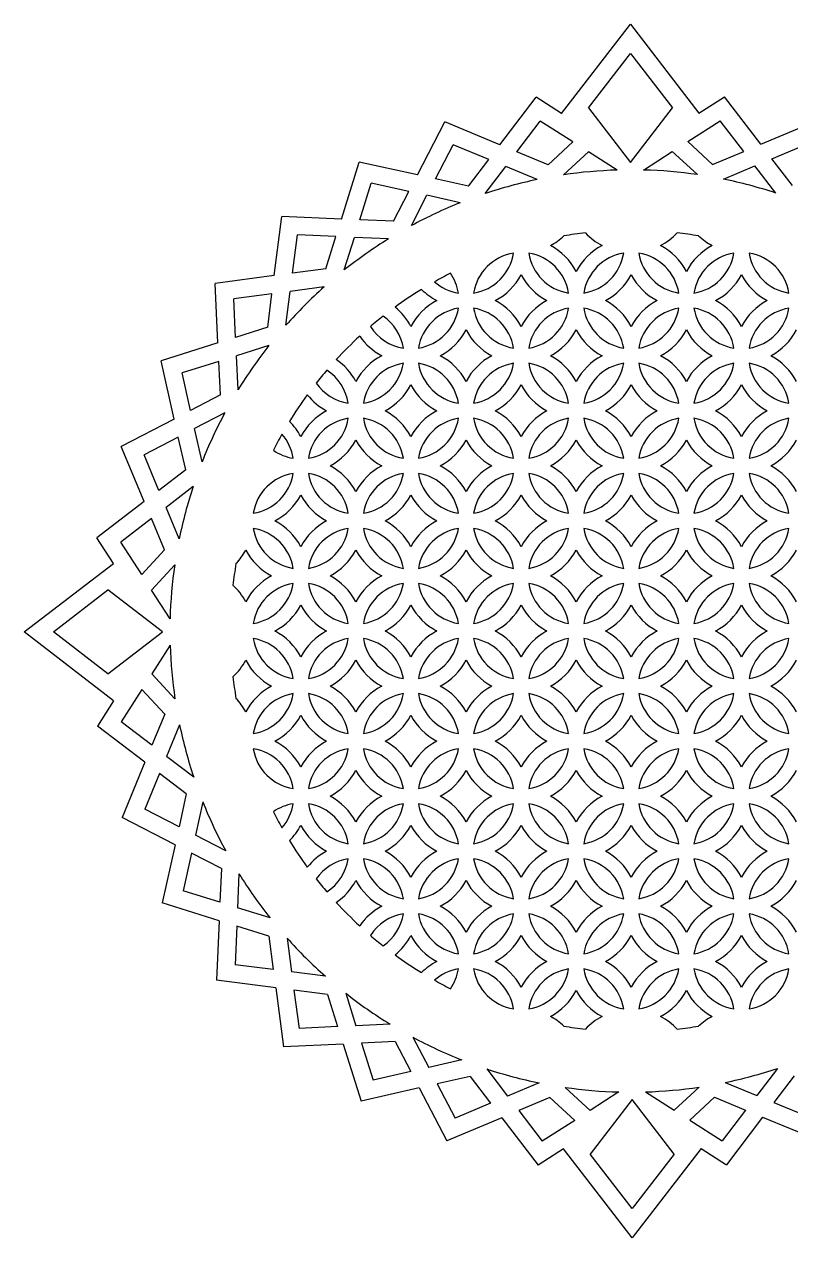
# Model space of a CAD drawing. Extents: x -1001 to -400, y -393 to -130.
# Drawn here: x -693.4 to -607.4, y -269.4 to -133.2 of the extents above; entities that cross this region are included whole.
import ezdxf

# ---------------------------------------------------------------- set-up
doc = ezdxf.new("R2010")
doc.units = 0
doc.layers.get('0').update_dxf_attribs({"linetype": 'CONTINUOUS'})

msp = doc.modelspace()

# ---------------------------------------------------------------- linework, layer by layer
for p, q in [((-633.141901, -143.211841), (-625.42027, -133.187622)), ((-625.42027, -133.187622), (-617.720813, -143.183055)), ((-630.132804, -142.582823), (-625.42027, -136.465013)), ((-625.42027, -136.465013), (-620.707737, -142.582823)), ((-640.057932, -146.717792), (-636.00225, -141.390041)), ((-633.141901, -143.211841), (-636.00225, -141.390041)), ((-617.720813, -143.183055), (-614.865027, -141.348247)), ((-610.788308, -146.659917), (-614.865027, -141.348247)), ((-630.132804, -142.582823), (-625.42027, -148.700633)), ((-625.42027, -148.700633), (-620.707737, -142.582823)), ((-649.313224, -150.107182), (-646.24431, -144.15611)), ((-640.057932, -146.717792), (-646.24431, -144.15611)), ((-638.146803, -147.509161), (-635.525099, -144.065157)), ((-631.874361, -146.390368), (-635.525099, -144.065157)), ((-618.97311, -146.364858), (-615.331595, -144.025229)), ((-612.696293, -147.458838), (-615.331595, -144.025229)), ((-610.788308, -146.659917), (-604.612108, -144.073791)), ((-647.293709, -150.554664), (-645.309879, -146.707729)), ((-641.310836, -148.36367), (-645.309879, -146.707729)), ((-634.652738, -148.955999), (-631.874361, -146.390368)), ((-616.18461, -148.919482), (-618.97311, -146.364858)), ((-609.528906, -148.300828), (-605.536441, -146.629085)), ((-643.601485, -151.372784), (-641.310836, -148.36367)), ((-634.652738, -148.955999), (-638.146803, -147.509161)), ((-632.939363, -150.096113), (-630.129686, -147.501578)), ((-626.904009, -149.556061), (-630.129686, -147.501578)), ((-623.930906, -149.550182), (-620.713377, -147.482959)), ((-617.893463, -150.066363), (-620.713377, -147.482959)), ((-616.18461, -148.919482), (-612.696293, -147.458838)), ((-607.226375, -151.300859), (-609.528906, -148.300828)), ((-657.839344, -155.052245), (-655.850448, -148.658671)), ((-649.313224, -150.107182), (-655.850448, -148.658671)), ((-641.716162, -152.198053), (-639.399706, -149.155039)), ((-635.866277, -150.618177), (-639.399706, -149.155039)), ((-614.964507, -150.576847), (-611.436891, -149.099748)), ((-609.10842, -152.133577), (-611.436891, -149.099748)), ((-655.772806, -155.142243), (-654.487129, -151.009263)), ((-650.261289, -151.94562), (-654.487129, -151.009263)), ((-643.601485, -151.372784), (-647.293709, -150.554664)), ((-651.994611, -155.306785), (-650.261289, -151.94562)), ((-649.994623, -155.792134), (-648.241774, -152.393102)), ((-644.507955, -153.220438), (-648.241774, -152.393102)), ((-665.377233, -161.402726), (-664.528785, -154.760916)), ((-657.839344, -155.052245), (-664.528785, -154.760916)), ((-651.994611, -155.306785), (-655.772806, -155.142243)), ((-663.326462, -161.132506), (-662.778002, -156.83906)), ((-658.453765, -157.027382), (-662.778002, -156.83906)), ((-659.577094, -160.638472), (-658.453765, -157.027382)), ((-657.523211, -160.769153), (-656.387227, -157.117381)), ((-652.566467, -157.283777), (-656.387227, -157.117381)), ((-659.577094, -160.638472), (-663.326462, -161.132506)), ((-665.377233, -161.402726), (-672.015635, -162.277432)), ((-671.697856, -168.965669), (-672.015635, -162.277432)), ((-665.639341, -163.454549), (-669.930584, -164.019984)), ((-666.118545, -167.205843), (-665.639341, -163.454549)), ((-664.073172, -166.977885), (-663.58857, -163.18433)), ((-659.796962, -162.68473), (-663.58857, -163.18433)), ((-669.725163, -168.343442), (-669.930584, -164.019984)), ((-666.118545, -167.205843), (-669.725163, -168.343442)), ((-671.697856, -168.965669), (-678.083513, -170.979833)), ((-665.979743, -169.259193), (-669.626993, -170.409609)), ((-676.609162, -177.511279), (-678.083513, -170.979833)), ((-671.599685, -171.031835), (-675.727549, -172.333846)), ((-671.420204, -174.809351), (-671.599685, -171.031835)), ((-669.44549, -174.229681), (-669.626993, -170.409609)), ((-674.774488, -176.555951), (-675.727549, -172.333846)), ((-671.420204, -174.809351), (-674.774488, -176.555951)), ((-670.92695, -176.807404), (-674.319023, -178.573681)), ((-676.609162, -177.511279), (-682.548051, -180.603702)), ((-676.153697, -179.529009), (-679.992757, -181.528035)), ((-675.320983, -183.217969), (-676.153697, -179.529009)), ((-673.476928, -182.3042), (-674.319023, -178.573681)), ((-679.961925, -186.779901), (-682.548051, -180.603702)), ((-678.321014, -185.520499), (-679.992757, -181.528035)), ((-675.320983, -183.217969), (-678.321014, -185.520499)), ((-674.488265, -185.100014), (-677.522094, -187.428484)), ((-679.961925, -186.779901), (-685.273595, -190.85662)), ((-676.044995, -190.9561), (-677.522094, -187.428484)), ((-679.163005, -188.687887), (-682.596613, -191.323189)), ((-677.70236, -192.176204), (-679.163005, -188.687887)), ((-683.438787, -193.712407), (-685.273595, -190.85662)), ((-680.256984, -194.964703), (-682.596613, -191.323189)), ((-677.70236, -192.176204), (-680.256984, -194.964703)), ((-693.43422, -201.411864), (-683.438787, -193.712407)), ((-676.555479, -193.885056), (-679.138883, -196.704971)), ((-690.15683, -201.411864), (-684.03902, -196.69933)), ((-677.92121, -201.411864), (-684.03902, -196.69933)), ((-677.07166, -199.922499), (-679.138883, -196.704971)), ((-683.410001, -209.133495), (-693.43422, -201.411864)), ((-684.03902, -206.124397), (-690.15683, -201.411864)), ((-684.03902, -206.124397), (-677.92121, -201.411864)), ((-677.065781, -202.895602), (-679.120264, -206.121279)), ((-676.525729, -208.930957), (-679.120264, -206.121279)), ((-680.231474, -207.865955), (-682.556685, -211.516692)), ((-677.665843, -210.644331), (-680.231474, -207.865955)), ((-683.410001, -209.133495), (-685.231801, -211.993843)), ((-677.665843, -210.644331), (-679.112681, -214.138396)), ((-679.90405, -216.049526), (-685.231801, -211.993843)), ((-679.112681, -214.138396), (-682.556685, -211.516692)), ((-676.003665, -211.857871), (-677.466803, -215.3913)), ((-679.90405, -216.049526), (-682.465732, -222.235903)), ((-674.42379, -217.707755), (-677.466803, -215.3913)), ((-678.258172, -217.302429), (-679.914113, -221.301473)), ((-675.249059, -219.593079), (-678.258172, -217.302429)), ((-675.249059, -219.593079), (-676.067178, -223.285302)), ((-673.401404, -220.499548), (-674.22874, -224.233368)), ((-676.067178, -223.285302), (-679.914113, -221.301473)), ((-676.51466, -225.304817), (-682.465732, -222.235903)), ((-670.829708, -225.986217), (-674.22874, -224.233368)), ((-676.51466, -225.304817), (-677.963171, -231.842041)), ((-674.676222, -226.252882), (-675.612579, -230.478722)), ((-671.315057, -227.986205), (-674.676222, -226.252882)), ((-671.315057, -227.986205), (-671.479599, -231.7644)), ((-669.338065, -228.558061), (-669.504461, -232.37882)), ((-671.479599, -231.7644), (-675.612579, -230.478722)), ((-671.569598, -233.830938), (-677.963171, -231.842041)), ((-665.852689, -233.514805), (-669.504461, -232.37882)), ((-671.569598, -233.830938), (-671.860926, -240.520378)), ((-669.59446, -234.445359), (-669.782783, -238.769595)), ((-665.98337, -235.568688), (-669.59446, -234.445359)), ((-665.98337, -235.568688), (-665.489336, -239.318056)), ((-663.937112, -235.788555), (-663.437512, -239.580163)), ((-665.489336, -239.318056), (-669.782783, -238.769595)), ((-659.643957, -240.064766), (-663.437512, -239.580163)), ((-665.219117, -241.368827), (-671.860926, -240.520378)), ((-665.219117, -241.368827), (-664.34441, -248.007228)), ((-663.167293, -241.630934), (-662.601859, -245.922178)), ((-659.415999, -242.110138), (-663.167293, -241.630934)), ((-659.415999, -242.110138), (-658.2784, -245.716757)), ((-657.362649, -241.971336), (-656.212233, -245.618587)), ((-658.2784, -245.716757), (-662.601859, -245.922178)), ((-652.392161, -245.437083), (-656.212233, -245.618587)), ((-657.656173, -247.689449), (-664.34441, -248.007228)), ((-657.656173, -247.689449), (-655.642009, -254.075107)), ((-651.812491, -247.411797), (-655.590007, -247.591279)), ((-655.590007, -247.591279), (-654.287996, -251.719142)), ((-651.812491, -247.411797), (-650.065891, -250.766081)), ((-649.814438, -246.918544), (-648.048161, -250.310617)), ((-644.317642, -249.468522), (-648.048161, -250.310617)), ((-641.521828, -250.479859), (-639.193358, -253.513688)), ((-608.914087, -250.415383), (-611.230542, -253.458397)), ((-650.065891, -250.766081), (-654.287996, -251.719142)), ((-643.403873, -251.312577), (-647.092833, -252.145291)), ((-643.403873, -251.312577), (-641.101343, -254.312608)), ((-635.665742, -252.036588), (-639.193358, -253.513688)), ((-614.763971, -251.995259), (-611.230542, -253.458397)), ((-607.028763, -251.240652), (-609.319413, -254.249766)), ((-649.110563, -252.600755), (-655.642009, -254.075107)), ((-649.110563, -252.600755), (-646.018141, -258.539645)), ((-647.092833, -252.145291), (-645.093807, -255.984351)), ((-632.736786, -252.547073), (-629.916871, -255.130476)), ((-626.699343, -253.063253), (-629.916871, -255.130476)), ((-623.72624, -253.057375), (-620.500563, -255.111858)), ((-617.690886, -252.517322), (-620.500563, -255.111858)), ((-641.101343, -254.312608), (-645.093807, -255.984351)), ((-634.445638, -253.693954), (-637.933956, -255.154598)), ((-634.445638, -253.693954), (-631.657139, -256.248577)), ((-625.209978, -253.912803), (-629.922512, -260.030613)), ((-620.497445, -260.030613), (-625.209978, -253.912803)), ((-615.977511, -253.657437), (-618.755887, -256.223068)), ((-615.977511, -253.657437), (-612.483446, -255.104275)), ((-609.319413, -254.249766), (-605.32037, -255.905707)), ((-639.841941, -255.953518), (-646.018141, -258.539645)), ((-639.841941, -255.953518), (-635.765222, -261.265189)), ((-637.933956, -255.154598), (-635.298653, -258.588207)), ((-612.483446, -255.104275), (-615.10515, -258.548278)), ((-610.572316, -255.895643), (-614.627999, -261.223395)), ((-610.572316, -255.895643), (-604.385939, -258.457326)), ((-631.657139, -256.248577), (-635.298653, -258.588207)), ((-618.755887, -256.223068), (-615.10515, -258.548278)), ((-632.909435, -259.430381), (-635.765222, -261.265189)), ((-625.209978, -269.425814), (-632.909435, -259.430381)), ((-625.209978, -266.148423), (-629.922512, -260.030613)), ((-617.488348, -259.401595), (-625.209978, -269.425814)), ((-620.497445, -260.030613), (-625.209978, -266.148423)), ((-617.488348, -259.401595), (-614.627999, -261.223395))]:
    msp.add_line(p, q)
for centre, radius, start, end in [((-625.315124, -201.306718), 51.775043, 91.758582, 98.468), ((-625.315124, -201.306718), 51.775043, 81.758582, 88.468), ((-625.315124, -201.306718), 51.775043, 101.758582, 108.468), ((-625.315124, -201.306718), 51.775043, 71.758582, 78.468), ((-625.315124, -201.306718), 51.775043, 111.758582, 118.468), ((-625.315124, -201.306718), 45, 96.562595, 99.674116), ((-625.315124, -151.852926), 7, 222.717073, 242.019025), ((-625.315124, -151.852926), 7, 297.980975, 317.282927), ((-625.315124, -201.306718), 45, 80.325884, 83.437405), ((-625.315124, -201.306718), 51.775043, 121.758582, 128.468), ((-637.678572, -151.852926), 7, 297.980975, 313.308284), ((-637.678572, -164.216374), 7, 27.980975, 62.019025), ((-625.315124, -164.216374), 7, 117.980975, 152.019025), ((-625.315124, -164.216374), 7, 27.980975, 62.019025), ((-612.951676, -164.216374), 7, 117.980975, 152.019025), ((-612.951676, -151.852926), 7, 226.691716, 242.019025), ((-637.678572, -164.216374), 5.4, 99.044199, 170.955801), ((-643.860296, -158.03465), 5.4, 279.044199, 350.955801), ((-631.496848, -158.03465), 5.4, 189.044199, 260.955801), ((-637.678572, -164.216374), 5.4, 9.044199, 80.955801), ((-631.496848, -158.03465), 5.4, 279.044199, 350.955801), ((-625.315124, -164.216374), 5.4, 99.044199, 170.955801), ((-625.315124, -164.216374), 5.4, 9.044199, 80.955801), ((-619.1334, -158.03465), 5.4, 189.044199, 260.955801), ((-612.951676, -164.216374), 5.4, 99.044199, 170.955801), ((-619.1334, -158.03465), 5.4, 279.044199, 350.955801), ((-606.769952, -158.03465), 5.4, 189.044199, 260.955801), ((-612.951676, -164.216374), 5.4, 9.044199, 80.955801), ((-625.315124, -201.306718), 45, 116.799103, 119.405672), ((-643.860296, -158.03465), 5.4, 228.906314, 260.955801), ((-650.04202, -164.216374), 5.4, 9.044199, 34.728735), ((-643.860296, -158.03465), 7, 297.980975, 332.019025), ((-631.496848, -158.03465), 7, 207.980975, 242.019025), ((-631.496848, -158.03465), 7, 297.980975, 332.019025), ((-619.1334, -158.03465), 7, 207.980975, 242.019025), ((-619.1334, -158.03465), 7, 297.980975, 332.019025), ((-606.769952, -158.03465), 7, 207.980975, 242.019025), ((-625.315124, -201.306718), 51.775043, 131.758582, 138.468), ((-625.315124, -201.306718), 45, 121.526588, 126.102514), ((-643.860296, -158.03465), 7, 224.589702, 242.019025), ((-643.860296, -170.398098), 7, 117.980975, 152.019025), ((-643.860296, -170.398098), 7, 27.980975, 62.019025), ((-631.496848, -170.398098), 7, 117.980975, 152.019025), ((-631.496848, -170.398098), 7, 27.980975, 62.019025), ((-619.1334, -170.398098), 7, 117.980975, 152.019025), ((-619.1334, -170.398098), 7, 27.980975, 62.019025), ((-606.769952, -170.398098), 7, 117.980975, 152.019025), ((-625.315124, -201.306718), 45, 128.221484, 130.581032), ((-656.223744, -170.398098), 5.4, 9.044199, 55.391906), ((-656.223744, -170.398098), 7, 27.980975, 51.126848), ((-643.860296, -170.398098), 5.4, 99.044199, 170.955801), ((-650.04202, -164.216374), 5.4, 279.044199, 350.955801), ((-643.860296, -170.398098), 5.4, 9.044199, 80.955801), ((-637.678572, -164.216374), 5.4, 189.044199, 260.955801), ((-631.496848, -170.398098), 5.4, 99.044199, 170.955801), ((-637.678572, -164.216374), 5.4, 279.044199, 350.955801), ((-625.315124, -164.216374), 5.4, 189.044199, 260.955801), ((-631.496848, -170.398098), 5.4, 9.044199, 80.955801), ((-619.1334, -170.398098), 5.4, 99.044199, 170.955801), ((-625.315124, -164.216374), 5.4, 279.044199, 350.955801), ((-612.951676, -164.216374), 5.4, 189.044199, 260.955801), ((-619.1334, -170.398098), 5.4, 9.044199, 80.955801), ((-606.769952, -170.398098), 5.4, 99.044199, 170.955801), ((-612.951676, -164.216374), 5.4, 279.044199, 350.955801), ((-650.04202, -164.216374), 5.4, 212.6514, 260.955801), ((-650.04202, -164.216374), 7, 297.980975, 332.019025), ((-637.678572, -164.216374), 7, 207.980975, 242.019025), ((-637.678572, -164.216374), 7, 297.980975, 332.019025), ((-625.315124, -164.216374), 7, 207.980975, 242.019025), ((-625.315124, -164.216374), 7, 297.980975, 332.019025), ((-612.951676, -164.216374), 7, 207.980975, 242.019025), ((-612.951676, -164.216374), 7, 297.980975, 332.019025), ((-625.315124, -201.306718), 45, 132.637655, 137.362345), ((-650.04202, -164.216374), 7, 214.71039, 242.019025), ((-625.315124, -201.306718), 51.775043, 141.758582, 148.468), ((-662.405468, -176.579822), 7, 27.980975, 55.28961), ((-650.04202, -176.579822), 7, 117.980975, 152.019025), ((-656.223744, -170.398098), 5.4, 279.044199, 350.955801), ((-650.04202, -176.579822), 5.4, 99.044199, 170.955801), ((-643.860296, -170.398098), 5.4, 189.044199, 260.955801), ((-650.04202, -176.579822), 5.4, 9.044199, 80.955801), ((-650.04202, -176.579822), 7, 27.980975, 62.019025), ((-637.678572, -176.579822), 7, 117.980975, 152.019025), ((-643.860296, -170.398098), 5.4, 279.044199, 350.955801), ((-637.678572, -176.579822), 5.4, 99.044199, 170.955801), ((-637.678572, -176.579822), 5.4, 9.044199, 80.955801), ((-631.496848, -170.398098), 5.4, 189.044199, 260.955801), ((-637.678572, -176.579822), 7, 27.980975, 62.019025), ((-625.315124, -176.579822), 7, 117.980975, 152.019025), ((-625.315124, -176.579822), 5.4, 99.044199, 170.955801), ((-631.496848, -170.398098), 5.4, 279.044199, 350.955801), ((-625.315124, -176.579822), 5.4, 9.044199, 80.955801), ((-619.1334, -170.398098), 5.4, 189.044199, 260.955801), ((-625.315124, -176.579822), 7, 27.980975, 62.019025), ((-612.951676, -176.579822), 7, 117.980975, 152.019025), ((-612.951676, -176.579822), 5.4, 99.044199, 170.955801), ((-619.1334, -170.398098), 5.4, 279.044199, 350.955801), ((-606.769952, -170.398098), 5.4, 189.044199, 260.955801), ((-612.951676, -176.579822), 5.4, 9.044199, 80.955801), ((-612.951676, -176.579822), 7, 27.980975, 62.019025), ((-625.315124, -201.306718), 45, 139.418968, 141.778516), ((-662.405468, -176.579822), 5.4, 9.044199, 57.3486), ((-656.223744, -170.398098), 5.4, 214.608094, 260.955801), ((-656.223744, -170.398098), 7, 297.980975, 332.019025), ((-643.860296, -170.398098), 7, 207.980975, 242.019025), ((-643.860296, -170.398098), 7, 297.980975, 332.019025), ((-631.496848, -170.398098), 7, 207.980975, 242.019025), ((-631.496848, -170.398098), 7, 297.980975, 332.019025), ((-619.1334, -170.398098), 7, 207.980975, 242.019025), ((-619.1334, -170.398098), 7, 297.980975, 332.019025), ((-606.769952, -170.398098), 7, 207.980975, 242.019025), ((-625.315124, -201.306718), 45, 143.897486, 148.473412), ((-656.223744, -170.398098), 7, 218.873152, 242.019025), ((-625.315124, -201.306718), 51.775043, 151.758582, 158.468), ((-656.223744, -182.761546), 7, 117.980975, 152.019025), ((-656.223744, -182.761546), 7, 27.980975, 62.019025), ((-643.860296, -182.761546), 7, 117.980975, 152.019025), ((-643.860296, -182.761546), 7, 27.980975, 62.019025), ((-631.496848, -182.761546), 7, 117.980975, 152.019025), ((-631.496848, -182.761546), 7, 27.980975, 62.019025), ((-619.1334, -182.761546), 7, 117.980975, 152.019025), ((-619.1334, -182.761546), 7, 27.980975, 62.019025), ((-606.769952, -182.761546), 7, 117.980975, 152.019025), ((-668.587192, -182.761546), 7, 27.980975, 45.410298), ((-656.223744, -182.761546), 5.4, 99.044199, 170.955801), ((-662.405468, -176.579822), 5.4, 279.044199, 350.955801), ((-650.04202, -176.579822), 5.4, 189.044199, 260.955801), ((-656.223744, -182.761546), 5.4, 9.044199, 80.955801), ((-643.860296, -182.761546), 5.4, 99.044199, 170.955801), ((-650.04202, -176.579822), 5.4, 279.044199, 350.955801), ((-637.678572, -176.579822), 5.4, 189.044199, 260.955801), ((-643.860296, -182.761546), 5.4, 9.044199, 80.955801), ((-637.678572, -176.579822), 5.4, 279.044199, 350.955801), ((-631.496848, -182.761546), 5.4, 99.044199, 170.955801), ((-631.496848, -182.761546), 5.4, 9.044199, 80.955801), ((-625.315124, -176.579822), 5.4, 189.044199, 260.955801), ((-625.315124, -176.579822), 5.4, 279.044199, 350.955801), ((-619.1334, -182.761546), 5.4, 99.044199, 170.955801), ((-612.951676, -176.579822), 5.4, 189.044199, 260.955801), ((-619.1334, -182.761546), 5.4, 9.044199, 80.955801), ((-612.951676, -176.579822), 5.4, 279.044199, 350.955801), ((-606.769952, -182.761546), 5.4, 99.044199, 170.955801), ((-625.315124, -201.306718), 45, 150.594328, 153.200897), ((-668.587192, -182.761546), 5.4, 9.044199, 41.093686), ((-662.405468, -176.579822), 5.4, 235.271265, 260.955801), ((-662.405468, -176.579822), 7, 297.980975, 332.019025), ((-650.04202, -176.579822), 7, 207.980975, 242.019025), ((-650.04202, -176.579822), 7, 297.980975, 332.019025), ((-637.678572, -176.579822), 7, 207.980975, 242.019025), ((-637.678572, -176.579822), 7, 297.980975, 332.019025), ((-625.315124, -176.579822), 7, 207.980975, 242.019025), ((-625.315124, -176.579822), 7, 297.980975, 332.019025), ((-612.951676, -176.579822), 7, 207.980975, 242.019025), ((-612.951676, -176.579822), 7, 297.980975, 332.019025), ((-662.405468, -188.94327), 5.4, 99.044199, 170.955801), ((-668.587192, -182.761546), 5.4, 279.044199, 350.955801), ((-656.223744, -182.761546), 5.4, 189.044199, 260.955801), ((-662.405468, -188.94327), 5.4, 9.044199, 80.955801), ((-662.405468, -188.94327), 7, 27.980975, 62.019025), ((-650.04202, -188.94327), 7, 117.980975, 152.019025), ((-650.04202, -188.94327), 5.4, 99.044199, 170.955801), ((-656.223744, -182.761546), 5.4, 279.044199, 350.955801), ((-643.860296, -182.761546), 5.4, 189.044199, 260.955801), ((-650.04202, -188.94327), 5.4, 9.044199, 80.955801), ((-650.04202, -188.94327), 7, 27.980975, 62.019025), ((-637.678572, -188.94327), 7, 117.980975, 152.019025), ((-637.678572, -188.94327), 5.4, 99.044199, 170.955801), ((-643.860296, -182.761546), 5.4, 279.044199, 350.955801), ((-637.678572, -188.94327), 5.4, 9.044199, 80.955801), ((-631.496848, -182.761546), 5.4, 189.044199, 260.955801), ((-637.678572, -188.94327), 7, 27.980975, 62.019025), ((-625.315124, -188.94327), 7, 117.980975, 152.019025), ((-625.315124, -188.94327), 5.4, 99.044199, 170.955801), ((-631.496848, -182.761546), 5.4, 279.044199, 350.955801), ((-625.315124, -188.94327), 5.4, 9.044199, 80.955801), ((-619.1334, -182.761546), 5.4, 189.044199, 260.955801), ((-625.315124, -188.94327), 7, 27.980975, 62.019025), ((-612.951676, -188.94327), 7, 117.980975, 152.019025), ((-612.951676, -188.94327), 5.4, 99.044199, 170.955801), ((-619.1334, -182.761546), 5.4, 279.044199, 350.955801), ((-612.951676, -188.94327), 5.4, 9.044199, 80.955801), ((-606.769952, -182.761546), 5.4, 189.044199, 260.955801), ((-612.951676, -188.94327), 7, 27.980975, 62.019025), ((-625.315124, -201.306718), 51.775043, 161.758582, 168.468), ((-668.587192, -182.761546), 7, 297.980975, 332.019025), ((-656.223744, -182.761546), 7, 207.980975, 242.019025), ((-656.223744, -182.761546), 7, 297.980975, 332.019025), ((-643.860296, -182.761546), 7, 207.980975, 242.019025), ((-643.860296, -182.761546), 7, 297.980975, 332.019025), ((-631.496848, -182.761546), 7, 207.980975, 242.019025), ((-631.496848, -182.761546), 7, 297.980975, 332.019025), ((-619.1334, -182.761546), 7, 207.980975, 242.019025), ((-619.1334, -182.761546), 7, 297.980975, 332.019025), ((-606.769952, -182.761546), 7, 207.980975, 242.019025), ((-668.587192, -195.124994), 7, 27.980975, 62.019025), ((-656.223744, -195.124994), 7, 117.980975, 152.019025), ((-656.223744, -195.124994), 7, 27.980975, 62.019025), ((-643.860296, -195.124994), 7, 117.980975, 152.019025), ((-643.860296, -195.124994), 7, 27.980975, 62.019025), ((-631.496848, -195.124994), 7, 117.980975, 152.019025), ((-631.496848, -195.124994), 7, 27.980975, 62.019025), ((-619.1334, -195.124994), 7, 117.980975, 152.019025), ((-619.1334, -195.124994), 7, 27.980975, 62.019025), ((-606.769952, -195.124994), 7, 117.980975, 152.019025), ((-668.587192, -195.124994), 5.4, 9.044199, 80.955801), ((-662.405468, -188.94327), 5.4, 189.044199, 260.955801), ((-662.405468, -188.94327), 5.4, 279.044199, 350.955801), ((-656.223744, -195.124994), 5.4, 99.044199, 170.955801), ((-656.223744, -195.124994), 5.4, 9.044199, 80.955801), ((-650.04202, -188.94327), 5.4, 189.044199, 260.955801), ((-643.860296, -195.124994), 5.4, 99.044199, 170.955801), ((-650.04202, -188.94327), 5.4, 279.044199, 350.955801), ((-643.860296, -195.124994), 5.4, 9.044199, 80.955801), ((-637.678572, -188.94327), 5.4, 189.044199, 260.955801), ((-637.678572, -188.94327), 5.4, 279.044199, 350.955801), ((-631.496848, -195.124994), 5.4, 99.044199, 170.955801), ((-631.496848, -195.124994), 5.4, 9.044199, 80.955801), ((-625.315124, -188.94327), 5.4, 189.044199, 260.955801), ((-625.315124, -188.94327), 5.4, 279.044199, 350.955801), ((-619.1334, -195.124994), 5.4, 99.044199, 170.955801), ((-619.1334, -195.124994), 5.4, 9.044199, 80.955801), ((-612.951676, -188.94327), 5.4, 189.044199, 260.955801), ((-612.951676, -188.94327), 5.4, 279.044199, 350.955801), ((-606.769952, -195.124994), 5.4, 99.044199, 170.955801), ((-674.768916, -188.94327), 7, 316.691716, 332.019025), ((-662.405468, -188.94327), 7, 207.980975, 242.019025), ((-662.405468, -188.94327), 7, 297.980975, 332.019025), ((-650.04202, -188.94327), 7, 207.980975, 242.019025), ((-650.04202, -188.94327), 7, 297.980975, 332.019025), ((-637.678572, -188.94327), 7, 207.980975, 242.019025), ((-637.678572, -188.94327), 7, 297.980975, 332.019025), ((-625.315124, -188.94327), 7, 207.980975, 242.019025), ((-625.315124, -188.94327), 7, 297.980975, 332.019025), ((-612.951676, -188.94327), 7, 207.980975, 242.019025), ((-612.951676, -188.94327), 7, 297.980975, 332.019025), ((-625.315124, -201.306718), 51.775043, 171.758582, 178.468), ((-625.315124, -201.306718), 45, 170.325884, 173.437405), ((-674.768916, -201.306718), 7, 27.980975, 47.282927), ((-662.405468, -201.306718), 7, 117.980975, 152.019025), ((-662.405468, -201.306718), 5.4, 99.044199, 170.955801), ((-668.587192, -195.124994), 5.4, 279.044199, 350.955801), ((-662.405468, -201.306718), 5.4, 9.044199, 80.955801), ((-656.223744, -195.124994), 5.4, 189.044199, 260.955801), ((-662.405468, -201.306718), 7, 27.980975, 62.019025), ((-650.04202, -201.306718), 7, 117.980975, 152.019025), ((-650.04202, -201.306718), 5.4, 99.044199, 170.955801), ((-656.223744, -195.124994), 5.4, 279.044199, 350.955801), ((-650.04202, -201.306718), 5.4, 9.044199, 80.955801), ((-643.860296, -195.124994), 5.4, 189.044199, 260.955801), ((-650.04202, -201.306718), 7, 27.980975, 62.019025), ((-637.678572, -201.306718), 7, 117.980975, 152.019025), ((-637.678572, -201.306718), 5.4, 99.044199, 170.955801), ((-643.860296, -195.124994), 5.4, 279.044199, 350.955801), ((-637.678572, -201.306718), 5.4, 9.044199, 80.955801), ((-631.496848, -195.124994), 5.4, 189.044199, 260.955801), ((-637.678572, -201.306718), 7, 27.980975, 62.019025), ((-625.315124, -201.306718), 7, 117.980975, 152.019025), ((-625.315124, -201.306718), 5.4, 99.044199, 170.955801), ((-631.496848, -195.124994), 5.4, 279.044199, 350.955801), ((-625.315124, -201.306718), 5.4, 9.044199, 80.955801), ((-619.1334, -195.124994), 5.4, 189.044199, 260.955801), ((-625.315124, -201.306718), 7, 27.980975, 62.019025), ((-612.951676, -201.306718), 7, 117.980975, 152.019025), ((-612.951676, -201.306718), 5.4, 99.044199, 170.955801), ((-619.1334, -195.124994), 5.4, 279.044199, 350.955801), ((-612.951676, -201.306718), 5.4, 9.044199, 80.955801), ((-606.769952, -195.124994), 5.4, 189.044199, 260.955801), ((-612.951676, -201.306718), 7, 27.980975, 62.019025), ((-668.587192, -195.124994), 7, 297.980975, 332.019025), ((-656.223744, -195.124994), 7, 207.980975, 242.019025), ((-656.223744, -195.124994), 7, 297.980975, 332.019025), ((-643.860296, -195.124994), 7, 207.980975, 242.019025), ((-643.860296, -195.124994), 7, 297.980975, 332.019025), ((-631.496848, -195.124994), 7, 207.980975, 242.019025), ((-631.496848, -195.124994), 7, 297.980975, 332.019025), ((-619.1334, -195.124994), 7, 207.980975, 242.019025), ((-619.1334, -195.124994), 7, 297.980975, 332.019025), ((-606.769952, -195.124994), 7, 207.980975, 242.019025), ((-668.587192, -207.488442), 7, 27.980975, 62.019025), ((-656.223744, -207.488442), 7, 117.980975, 152.019025), ((-656.223744, -207.488442), 7, 27.980975, 62.019025), ((-643.860296, -207.488442), 7, 117.980975, 152.019025), ((-643.860296, -207.488442), 7, 27.980975, 62.019025), ((-631.496848, -207.488442), 7, 117.980975, 152.019025), ((-631.496848, -207.488442), 7, 27.980975, 62.019025), ((-619.1334, -207.488442), 7, 117.980975, 152.019025), ((-619.1334, -207.488442), 7, 27.980975, 62.019025), ((-606.769952, -207.488442), 7, 117.980975, 152.019025), ((-625.315124, -201.306718), 51.775043, 181.758582, 188.468), ((-662.405468, -201.306718), 5.4, 189.044199, 260.955801), ((-668.587192, -207.488442), 5.4, 9.044199, 80.955801), ((-662.405468, -201.306718), 5.4, 279.044199, 350.955801), ((-656.223744, -207.488442), 5.4, 99.044199, 170.955801), ((-650.04202, -201.306718), 5.4, 189.044199, 260.955801), ((-656.223744, -207.488442), 5.4, 9.044199, 80.955801), ((-643.860296, -207.488442), 5.4, 99.044199, 170.955801), ((-650.04202, -201.306718), 5.4, 279.044199, 350.955801), ((-643.860296, -207.488442), 5.4, 9.044199, 80.955801), ((-637.678572, -201.306718), 5.4, 189.044199, 260.955801), ((-631.496848, -207.488442), 5.4, 99.044199, 170.955801), ((-637.678572, -201.306718), 5.4, 279.044199, 350.955801), ((-631.496848, -207.488442), 5.4, 9.044199, 80.955801), ((-625.315124, -201.306718), 5.4, 189.044199, 260.955801), ((-625.315124, -201.306718), 5.4, 279.044199, 350.955801), ((-619.1334, -207.488442), 5.4, 99.044199, 170.955801), ((-619.1334, -207.488442), 5.4, 9.044199, 80.955801), ((-612.951676, -201.306718), 5.4, 189.044199, 260.955801), ((-606.769952, -207.488442), 5.4, 99.044199, 170.955801), ((-612.951676, -201.306718), 5.4, 279.044199, 350.955801), ((-674.768916, -201.306718), 7, 312.717073, 332.019025), ((-662.405468, -201.306718), 7, 207.980975, 242.019025), ((-662.405468, -201.306718), 7, 297.980975, 332.019025), ((-650.04202, -201.306718), 7, 207.980975, 242.019025), ((-650.04202, -201.306718), 7, 297.980975, 332.019025), ((-637.678572, -201.306718), 7, 207.980975, 242.019025), ((-637.678572, -201.306718), 7, 297.980975, 332.019025), ((-625.315124, -201.306718), 7, 207.980975, 242.019025), ((-625.315124, -201.306718), 7, 297.980975, 332.019025), ((-612.951676, -201.306718), 7, 207.980975, 242.019025), ((-612.951676, -201.306718), 7, 297.980975, 332.019025), ((-625.315124, -201.306718), 45, 186.562595, 189.674116), ((-662.405468, -213.670166), 7, 117.980975, 152.019025), ((-668.587192, -207.488442), 5.4, 279.044199, 350.955801), ((-662.405468, -213.670166), 5.4, 99.044199, 170.955801), ((-656.223744, -207.488442), 5.4, 189.044199, 260.955801), ((-662.405468, -213.670166), 5.4, 9.044199, 80.955801), ((-662.405468, -213.670166), 7, 27.980975, 62.019025), ((-650.04202, -213.670166), 7, 117.980975, 152.019025), ((-650.04202, -213.670166), 5.4, 99.044199, 170.955801), ((-656.223744, -207.488442), 5.4, 279.044199, 350.955801), ((-643.860296, -207.488442), 5.4, 189.044199, 260.955801), ((-650.04202, -213.670166), 5.4, 9.044199, 80.955801), ((-650.04202, -213.670166), 7, 27.980975, 62.019025), ((-637.678572, -213.670166), 7, 117.980975, 152.019025), ((-643.860296, -207.488442), 5.4, 279.044199, 350.955801), ((-637.678572, -213.670166), 5.4, 99.044199, 170.955801), ((-631.496848, -207.488442), 5.4, 189.044199, 260.955801), ((-637.678572, -213.670166), 5.4, 9.044199, 80.955801), ((-637.678572, -213.670166), 7, 27.980975, 62.019025), ((-625.315124, -213.670166), 7, 117.980975, 152.019025), ((-631.496848, -207.488442), 5.4, 279.044199, 350.955801), ((-625.315124, -213.670166), 5.4, 99.044199, 170.955801), ((-619.1334, -207.488442), 5.4, 189.044199, 260.955801), ((-625.315124, -213.670166), 5.4, 9.044199, 80.955801), ((-625.315124, -213.670166), 7, 27.980975, 62.019025), ((-612.951676, -213.670166), 7, 117.980975, 152.019025), ((-619.1334, -207.488442), 5.4, 279.044199, 350.955801), ((-612.951676, -213.670166), 5.4, 99.044199, 170.955801), ((-606.769952, -207.488442), 5.4, 189.044199, 260.955801), ((-612.951676, -213.670166), 5.4, 9.044199, 80.955801), ((-612.951676, -213.670166), 7, 27.980975, 62.019025), ((-674.768916, -213.670166), 7, 27.980975, 43.308284), ((-668.587192, -207.488442), 7, 297.980975, 332.019025), ((-656.223744, -207.488442), 7, 207.980975, 242.019025), ((-656.223744, -207.488442), 7, 297.980975, 332.019025), ((-643.860296, -207.488442), 7, 207.980975, 242.019025), ((-643.860296, -207.488442), 7, 297.980975, 332.019025), ((-631.496848, -207.488442), 7, 207.980975, 242.019025), ((-631.496848, -207.488442), 7, 297.980975, 332.019025), ((-619.1334, -207.488442), 7, 207.980975, 242.019025), ((-619.1334, -207.488442), 7, 297.980975, 332.019025), ((-606.769952, -207.488442), 7, 207.980975, 242.019025), ((-625.315124, -201.306718), 51.775043, 191.758582, 198.468), ((-668.587192, -219.85189), 7, 27.980975, 62.019025), ((-656.223744, -219.85189), 7, 117.980975, 152.019025), ((-656.223744, -219.85189), 7, 27.980975, 62.019025), ((-643.860296, -219.85189), 7, 117.980975, 152.019025), ((-643.860296, -219.85189), 7, 27.980975, 62.019025), ((-631.496848, -219.85189), 7, 117.980975, 152.019025), ((-631.496848, -219.85189), 7, 27.980975, 62.019025), ((-619.1334, -219.85189), 7, 117.980975, 152.019025), ((-619.1334, -219.85189), 7, 27.980975, 62.019025), ((-606.769952, -219.85189), 7, 117.980975, 152.019025), ((-668.587192, -219.85189), 5.4, 9.044199, 80.955801), ((-662.405468, -213.670166), 5.4, 189.044199, 260.955801), ((-662.405468, -213.670166), 5.4, 279.044199, 350.955801), ((-656.223744, -219.85189), 5.4, 99.044199, 170.955801), ((-656.223744, -219.85189), 5.4, 9.044199, 80.955801), ((-650.04202, -213.670166), 5.4, 189.044199, 260.955801), ((-650.04202, -213.670166), 5.4, 279.044199, 350.955801), ((-643.860296, -219.85189), 5.4, 99.044199, 170.955801), ((-637.678572, -213.670166), 5.4, 189.044199, 260.955801), ((-643.860296, -219.85189), 5.4, 9.044199, 80.955801), ((-637.678572, -213.670166), 5.4, 279.044199, 350.955801), ((-631.496848, -219.85189), 5.4, 99.044199, 170.955801), ((-625.315124, -213.670166), 5.4, 189.044199, 260.955801), ((-631.496848, -219.85189), 5.4, 9.044199, 80.955801), ((-625.315124, -213.670166), 5.4, 279.044199, 350.955801), ((-619.1334, -219.85189), 5.4, 99.044199, 170.955801), ((-612.951676, -213.670166), 5.4, 189.044199, 260.955801), ((-619.1334, -219.85189), 5.4, 9.044199, 80.955801), ((-612.951676, -213.670166), 5.4, 279.044199, 350.955801), ((-606.769952, -219.85189), 5.4, 99.044199, 170.955801), ((-662.405468, -213.670166), 7, 297.980975, 332.019025), ((-650.04202, -213.670166), 7, 207.980975, 242.019025), ((-650.04202, -213.670166), 7, 297.980975, 332.019025), ((-637.678572, -213.670166), 7, 207.980975, 242.019025), ((-637.678572, -213.670166), 7, 297.980975, 332.019025), ((-625.315124, -213.670166), 7, 207.980975, 242.019025), ((-625.315124, -213.670166), 7, 297.980975, 332.019025), ((-612.951676, -213.670166), 7, 207.980975, 242.019025), ((-612.951676, -213.670166), 7, 297.980975, 332.019025), ((-625.315124, -201.306718), 51.775043, 201.758582, 208.468), ((-662.405468, -226.033614), 5.4, 99.044199, 124.728735), ((-668.587192, -219.85189), 5.4, 318.906314, 350.955801), ((-656.223744, -219.85189), 5.4, 189.044199, 260.955801), ((-662.405468, -226.033614), 5.4, 9.044199, 80.955801), ((-662.405468, -226.033614), 7, 27.980975, 62.019025), ((-650.04202, -226.033614), 7, 117.980975, 152.019025), ((-650.04202, -226.033614), 5.4, 99.044199, 170.955801), ((-656.223744, -219.85189), 5.4, 279.044199, 350.955801), ((-650.04202, -226.033614), 5.4, 9.044199, 80.955801), ((-643.860296, -219.85189), 5.4, 189.044199, 260.955801), ((-650.04202, -226.033614), 7, 27.980975, 62.019025), ((-637.678572, -226.033614), 7, 117.980975, 152.019025), ((-643.860296, -219.85189), 5.4, 279.044199, 350.955801), ((-637.678572, -226.033614), 5.4, 99.044199, 170.955801), ((-631.496848, -219.85189), 5.4, 189.044199, 260.955801), ((-637.678572, -226.033614), 5.4, 9.044199, 80.955801), ((-637.678572, -226.033614), 7, 27.980975, 62.019025), ((-625.315124, -226.033614), 7, 117.980975, 152.019025), ((-625.315124, -226.033614), 5.4, 99.044199, 170.955801), ((-631.496848, -219.85189), 5.4, 279.044199, 350.955801), ((-619.1334, -219.85189), 5.4, 189.044199, 260.955801), ((-625.315124, -226.033614), 5.4, 9.044199, 80.955801), ((-625.315124, -226.033614), 7, 27.980975, 62.019025), ((-612.951676, -226.033614), 7, 117.980975, 152.019025), ((-619.1334, -219.85189), 5.4, 279.044199, 350.955801), ((-612.951676, -226.033614), 5.4, 99.044199, 170.955801), ((-606.769952, -219.85189), 5.4, 189.044199, 260.955801), ((-612.951676, -226.033614), 5.4, 9.044199, 80.955801), ((-612.951676, -226.033614), 7, 27.980975, 62.019025), ((-625.315124, -201.306718), 45, 206.799103, 209.405672), ((-668.587192, -219.85189), 7, 314.589702, 332.019025), ((-656.223744, -219.85189), 7, 207.980975, 242.019025), ((-656.223744, -219.85189), 7, 297.980975, 332.019025), ((-643.860296, -219.85189), 7, 207.980975, 242.019025), ((-643.860296, -219.85189), 7, 297.980975, 332.019025), ((-631.496848, -219.85189), 7, 207.980975, 242.019025), ((-631.496848, -219.85189), 7, 297.980975, 332.019025), ((-619.1334, -219.85189), 7, 207.980975, 242.019025), ((-619.1334, -219.85189), 7, 297.980975, 332.019025), ((-606.769952, -219.85189), 7, 207.980975, 242.019025), ((-625.315124, -201.306718), 45, 211.526588, 216.102514), ((-656.223744, -232.215338), 7, 117.980975, 141.126848), ((-656.223744, -232.215338), 7, 27.980975, 62.019025), ((-643.860296, -232.215338), 7, 117.980975, 152.019025), ((-643.860296, -232.215338), 7, 27.980975, 62.019025), ((-631.496848, -232.215338), 7, 117.980975, 152.019025), ((-631.496848, -232.215338), 7, 27.980975, 62.019025), ((-619.1334, -232.215338), 7, 117.980975, 152.019025), ((-619.1334, -232.215338), 7, 27.980975, 62.019025), ((-606.769952, -232.215338), 7, 117.980975, 152.019025), ((-656.223744, -232.215338), 5.4, 99.044199, 145.391906), ((-662.405468, -226.033614), 5.4, 302.6514, 350.955801), ((-656.223744, -232.215338), 5.4, 9.044199, 80.955801), ((-650.04202, -226.033614), 5.4, 189.044199, 260.955801), ((-650.04202, -226.033614), 5.4, 279.044199, 350.955801), ((-643.860296, -232.215338), 5.4, 99.044199, 170.955801), ((-643.860296, -232.215338), 5.4, 9.044199, 80.955801), ((-637.678572, -226.033614), 5.4, 189.044199, 260.955801), ((-631.496848, -232.215338), 5.4, 99.044199, 170.955801), ((-637.678572, -226.033614), 5.4, 279.044199, 350.955801), ((-631.496848, -232.215338), 5.4, 9.044199, 80.955801), ((-625.315124, -226.033614), 5.4, 189.044199, 260.955801), ((-619.1334, -232.215338), 5.4, 99.044199, 170.955801), ((-625.315124, -226.033614), 5.4, 279.044199, 350.955801), ((-619.1334, -232.215338), 5.4, 9.044199, 80.955801), ((-612.951676, -226.033614), 5.4, 189.044199, 260.955801), ((-606.769952, -232.215338), 5.4, 99.044199, 170.955801), ((-612.951676, -226.033614), 5.4, 279.044199, 350.955801), ((-625.315124, -201.306718), 51.775043, 211.758582, 218.468), ((-625.315124, -201.306718), 45, 218.221484, 220.581032), ((-662.405468, -226.033614), 7, 304.71039, 332.019025), ((-650.04202, -226.033614), 7, 207.980975, 242.019025), ((-650.04202, -226.033614), 7, 297.980975, 332.019025), ((-637.678572, -226.033614), 7, 207.980975, 242.019025), ((-637.678572, -226.033614), 7, 297.980975, 332.019025), ((-625.315124, -226.033614), 7, 207.980975, 242.019025), ((-625.315124, -226.033614), 7, 297.980975, 332.019025), ((-612.951676, -226.033614), 7, 207.980975, 242.019025), ((-612.951676, -226.033614), 7, 297.980975, 332.019025), ((-625.315124, -201.306718), 45, 222.637655, 227.362345), ((-650.04202, -238.397062), 7, 117.980975, 145.28961), ((-650.04202, -238.397062), 7, 27.980975, 62.019025), ((-637.678572, -238.397062), 7, 117.980975, 152.019025), ((-637.678572, -238.397062), 7, 27.980975, 62.019025), ((-625.315124, -238.397062), 7, 117.980975, 152.019025), ((-625.315124, -238.397062), 7, 27.980975, 62.019025), ((-612.951676, -238.397062), 7, 117.980975, 152.019025), ((-612.951676, -238.397062), 7, 27.980975, 62.019025), ((-650.04202, -238.397062), 5.4, 99.044199, 147.3486), ((-656.223744, -232.215338), 5.4, 304.608094, 350.955801), ((-650.04202, -238.397062), 5.4, 9.044199, 80.955801), ((-643.860296, -232.215338), 5.4, 189.044199, 260.955801), ((-637.678572, -238.397062), 5.4, 99.044199, 170.955801), ((-643.860296, -232.215338), 5.4, 279.044199, 350.955801), ((-631.496848, -232.215338), 5.4, 189.044199, 260.955801), ((-637.678572, -238.397062), 5.4, 9.044199, 80.955801), ((-625.315124, -238.397062), 5.4, 99.044199, 170.955801), ((-631.496848, -232.215338), 5.4, 279.044199, 350.955801), ((-625.315124, -238.397062), 5.4, 9.044199, 80.955801), ((-619.1334, -232.215338), 5.4, 189.044199, 260.955801), ((-619.1334, -232.215338), 5.4, 279.044199, 350.955801), ((-612.951676, -238.397062), 5.4, 99.044199, 170.955801), ((-606.769952, -232.215338), 5.4, 189.044199, 260.955801), ((-612.951676, -238.397062), 5.4, 9.044199, 80.955801), ((-625.315124, -201.306718), 45, 229.418968, 231.778516), ((-656.223744, -232.215338), 7, 308.873152, 332.019025), ((-643.860296, -232.215338), 7, 207.980975, 242.019025), ((-643.860296, -232.215338), 7, 297.980975, 332.019025), ((-631.496848, -232.215338), 7, 207.980975, 242.019025), ((-631.496848, -232.215338), 7, 297.980975, 332.019025), ((-619.1334, -232.215338), 7, 207.980975, 242.019025), ((-619.1334, -232.215338), 7, 297.980975, 332.019025), ((-606.769952, -232.215338), 7, 207.980975, 242.019025), ((-625.315124, -201.306718), 51.775043, 221.758582, 228.468), ((-625.315124, -201.306718), 45, 233.897486, 238.473412), ((-643.860296, -244.578786), 7, 117.980975, 135.410298), ((-643.860296, -244.578786), 7, 27.980975, 62.019025), ((-631.496848, -244.578786), 7, 117.980975, 152.019025), ((-631.496848, -244.578786), 7, 27.980975, 62.019025), ((-619.1334, -244.578786), 7, 117.980975, 152.019025), ((-619.1334, -244.578786), 7, 27.980975, 62.019025), ((-606.769952, -244.578786), 7, 117.980975, 152.019025), ((-643.860296, -244.578786), 5.4, 99.044199, 131.093686), ((-650.04202, -238.397062), 5.4, 325.271265, 350.955801), ((-637.678572, -238.397062), 5.4, 189.044199, 260.955801), ((-643.860296, -244.578786), 5.4, 9.044199, 80.955801), ((-637.678572, -238.397062), 5.4, 279.044199, 350.955801), ((-631.496848, -244.578786), 5.4, 99.044199, 170.955801), ((-625.315124, -238.397062), 5.4, 189.044199, 260.955801), ((-631.496848, -244.578786), 5.4, 9.044199, 80.955801), ((-625.315124, -238.397062), 5.4, 279.044199, 350.955801), ((-619.1334, -244.578786), 5.4, 99.044199, 170.955801), ((-612.951676, -238.397062), 5.4, 189.044199, 260.955801), ((-619.1334, -244.578786), 5.4, 9.044199, 80.955801), ((-612.951676, -238.397062), 5.4, 279.044199, 350.955801), ((-606.769952, -244.578786), 5.4, 99.044199, 170.955801), ((-625.315124, -201.306718), 45, 240.594328, 243.200897), ((-625.315124, -201.306718), 51.775043, 231.758582, 238.468), ((-637.678572, -238.397062), 7, 297.980975, 332.019025), ((-625.315124, -238.397062), 7, 207.980975, 242.019025), ((-625.315124, -238.397062), 7, 297.980975, 332.019025), ((-612.951676, -238.397062), 7, 207.980975, 242.019025), ((-637.678572, -250.76051), 7, 46.691716, 62.019025), ((-625.315124, -250.76051), 7, 117.980975, 137.282927), ((-625.315124, -250.76051), 7, 42.717073, 62.019025), ((-612.951676, -250.76051), 7, 117.980975, 133.308284), ((-625.315124, -201.306718), 45, 260.325884, 263.437405), ((-625.315124, -201.306718), 45, 276.562595, 279.674116), ((-625.315124, -201.306718), 51.775043, 241.758582, 248.468), ((-625.315124, -201.306718), 51.775043, 251.758582, 258.468), ((-625.315124, -201.306718), 51.775043, 281.758582, 288.468), ((-625.315124, -201.306718), 51.775043, 261.758582, 268.468), ((-625.315124, -201.306718), 51.775043, 271.758582, 278.468)]:
    msp.add_arc(centre, radius, start, end)

doc.saveas('drawing.dxf')
